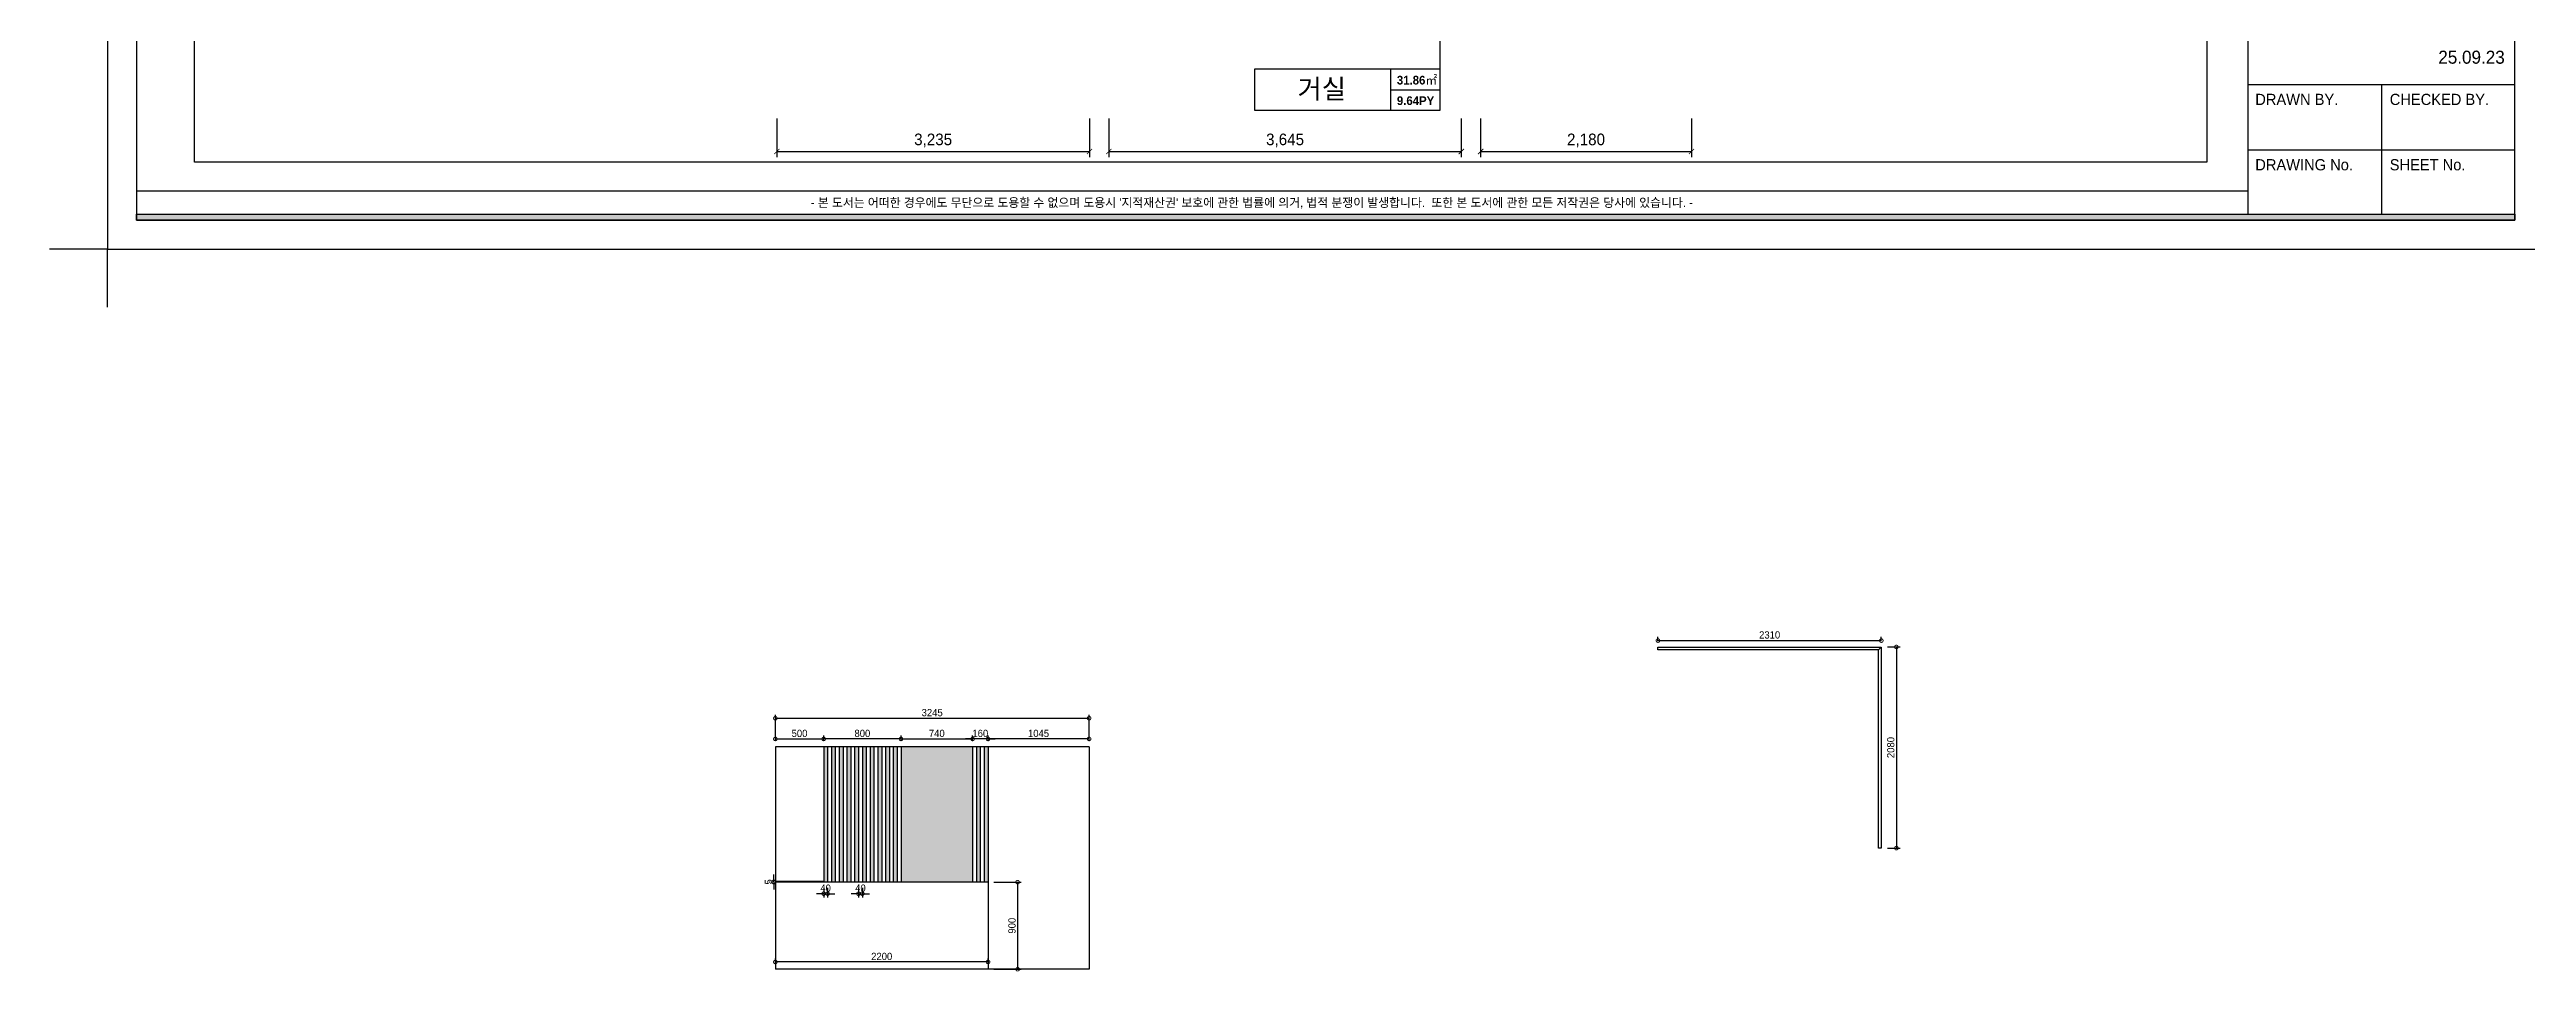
# Model space of a CAD drawing. Header units: inches. Extents: x 220271 to 272471, y 38563 to 64452.
# Drawn here: x 220271 to 245890, y 38563 to 48095 of the extents above; entities that cross this region are included whole.
import ezdxf
from ezdxf.enums import TextEntityAlignment as Align

# ---------------------------------------------------------------- set-up
doc = ezdxf.new("R2010")
doc.units = ezdxf.units.IN
doc.header["$LTSCALE"] = 50
doc.header["$MEASUREMENT"] = 0
for name, color, linetype in [('0-ELC TEXT', 7, 'Continuous'), ('03-TEXT', 3, 'Continuous'), ('03-WAL NEW', 3, 'Continuous'), ('06-LIGHT', 4, 'Continuous'), ('F-WALL1', 2, 'Continuous'), ('FORM(YOURNAME)-1', 1, 'Continuous'), ('FORM(YOURNAME)-11', 1, 'Continuous'), ('fur', 6, 'Continuous')]:
    doc.layers.add(name, color=color, linetype=linetype)
doc.styles.add('YOURNAME', font='HY울릉도M.TTF')
doc.styles.add('넥슨고딕', font='NEXONLv1GothicBold.ttf')
doc.styles.add('스타일1', font='HY울릉도M.TTF')
doc.styles.add('코레일둥고', font='Korail_Round_Gothic_Medium.ttf')
doc.dimstyles.new('30', dxfattribs={"dimscale": 30, "dimtxt": 2.5, "dimasz": 2.5, "dimexe": 1.25, "dimexo": 2, "dimtad": 1, "dimdec": 0, "dimtxsty": '스타일1', "dimblk": 'DOTSMALL', "dimcen": 2.5, "dimclrd": 1, "dimclre": 1, "dimclrt": 7, "dimadec": 0, "dimazin": 0, "dimtfac": 1, "dimtdec": 0, "dimtix": 1, "dimtmove": 0, "dimatfit": 3, "dimldrblk": 'DOTSMALL', "dimfxl": 1.25, "dimarcsym": 0})
doc.dimstyles.new('YOURNAME-60', dxfattribs={"dimscale": 60, "dimtxt": 2, "dimasz": 0.9, "dimexe": 1, "dimexo": 3, "dimgap": 0.7, "dimtad": 1, "dimdec": 0, "dimzin": 0, "dimdsep": 46, "dimlunit": 6, "dimtxsty": 'YOURNAME', "dimblk": 'ARCHTICK', "dimcen": 0, "dimclrd": 1, "dimclre": 1, "dimclrt": 7, "dimadec": 0, "dimazin": 0, "dimtfac": 1, "dimtdec": 0, "dimtix": 1, "dimtmove": 2, "dimatfit": 3, "dimldrblk": 'ARCHTICK', "dimfxl": 1, "dimtolj": 1, "dimtzin": 0, "dimarcsym": 0})
pattern_1 = [(45, (0, 0), (-0.08838834765, 0.08838834765), [])]

# ---------------------------------------------------------------- blocks, each defined once
blk = doc.blocks.new('FORM-ELEVATION')
at = {"layer": 'FORM(YOURNAME)-11'}
h = blk.add_hatch(color=256, dxfattribs=at)
h.dxf.hatch_style = 1
h.paths.add_polyline_path([(-10309, 35708), (71691, 35708), (71691, 35508), (-10309, 35508)])
h.paths.add_polyline_path([(-10309, -21492), (71691, -21492), (71691, -21692), (-10309, -21692)])
at = {"layer": 'Defpoints', "color": 158}
for p, q in [((62481, 35508), (62481, -21492)), ((62481, -20692), (-10309, -20692))]:
    blk.add_line(p, q, dxfattribs=at)
for points in [[(-10309, -21692), (71691, -21692), (71691, 35708), (-10309, 35708)], [(-8309, 33708), (61071, 33708), (61071, -19692), (-8309, -19692)]]:
    blk.add_lwpolyline(points, close=True, dxfattribs=at)
at = {"layer": 'Defpoints', "color": 1}
blk.add_lwpolyline([(-11309, -24692), (-11309, -22692), (-13309, -22692)], dxfattribs=at)
at = {"layer": 'FORM(YOURNAME)-11', "color": 14}
for p, q in [((62481, -17019), (71691, -17019)), ((67086, -17019), (67086, -21492)), ((62481, -19271), (71691, -19271))]:
    blk.add_line(p, q, dxfattribs=at)
at = {"layer": 'FORM(YOURNAME)-11', "color": 250}
blk.add_lwpolyline([(-11309, -22692), (72691, -22692), (72691, 36708), (-11309, 36708)], close=True, dxfattribs=at)
at = {"layer": 'FORM(YOURNAME)-11'}
blk.add_lwpolyline([(-10309, -21492), (71691, -21492), (71691, -21692), (-10309, -21692)], close=True, dxfattribs=at)
at = {"layer": 'FORM(YOURNAME)-11', "color": 14, "style": 'YOURNAME'}
for s, height, p in [('DRAWN BY.', 386.1, (62739, -17534)), ('CHECKED BY.', 386.14, (67376, -17534)), ('DRAWING No.', 386.14, (62739, -19786)), ('SHEET No.', 386.1, (67376, -19786))]:
    blk.add_text(s, height=height, dxfattribs=at).set_placement(p, align=Align.MIDDLE_LEFT)
at = {"layer": 'FORM(YOURNAME)-11', "color": 1, "style": 'YOURNAME'}
blk.add_text("- 본 도서는 어떠한 경우에도 무단으로 도용할 수 없으며 도용시 '지적재산권' 보호에 관한 법률에 의거, 법적 분쟁이 발생합니다.  또한 본 도서에 관한 모든 저작권은 당사에 있습니다. -", height=300, dxfattribs=at).set_placement((28146, -21092), align=Align.MIDDLE_CENTER)
at = {"layer": 'FORM(YOURNAME)-11', "color": 3, "style": 'YOURNAME'}
for tag, height, p in [('2', 450, (71041, -1863)), ('1', 450, (71041, -1219)), ('3', 450, (71041, -3150)), ('4', 450, (71041, -5081)), ('5', 515, (71041, -7398)), ('6', 515, (71041, -9650)), ('7', 515, (71041, -11903)), ('8', 515, (71041, -14155)), ('9', 515, (71041, -16408)), ('10', 515, (66791, -18596)), ('11', 515, (71041, -18660)), ('12', 515, (66791, -20848)), ('13', 515, (71041, -20848))]:
    blk.add_attdef(tag, text='', height=height, dxfattribs=at).set_placement(p, align=Align.MIDDLE_RIGHT)
blk = doc.blocks.new('_ArchTick')
at = {"color": 0, "linetype": 'ByBlock', "const_width": 0.15}
blk.add_lwpolyline([(-0.5, -0.5), (0.5, 0.5)], dxfattribs=at)
blk = doc.blocks.new('*D36')
at = {"layer": 'Defpoints', "color": 0, "transparency": 16777216}
for p in [(227793, 47563), (231028, 47563), (231028, 47041)]:
    blk.add_point(p, dxfattribs=at)
at = {"layer": 'F-WALL1', "color": 1, "lineweight": -2, "transparency": 16777216}
for p, q in [((227793, 47383), (227793, 46981)), ((231028, 47383), (231028, 46981)), ((227793, 47041), (231028, 47041))]:
    blk.add_line(p, q, dxfattribs=at)
at = {"layer": 'F-WALL1', "color": 1, "lineweight": -2, "transparency": 16777216, "xscale": 54, "yscale": 54, "zscale": 54, "rotation": 180}
blk.add_blockref('_ArchTick', (227793, 47041), dxfattribs=at)
at = {"layer": 'F-WALL1', "color": 1, "lineweight": -2, "transparency": 16777216, "xscale": 54, "yscale": 54, "zscale": 54}
blk.add_blockref('_ArchTick', (231028, 47041), dxfattribs=at)
at = {"layer": 'F-WALL1', "color": 7, "transparency": 16777216, "insert": (229410, 47155), "char_height": 120, "attachment_point": 5, "style": 'YOURNAME'}
blk.add_mtext('\\A1;3,235', dxfattribs=at)
blk = doc.blocks.new('*D37')
at = {"layer": 'Defpoints', "color": 0, "transparency": 16777216}
for p in [(231228, 47563), (234873, 47563), (234873, 47041)]:
    blk.add_point(p, dxfattribs=at)
at = {"layer": 'F-WALL1', "color": 1, "lineweight": -2, "transparency": 16777216}
for p, q in [((231228, 47383), (231228, 46981)), ((234873, 47383), (234873, 46981)), ((231228, 47041), (234873, 47041))]:
    blk.add_line(p, q, dxfattribs=at)
at = {"layer": 'F-WALL1', "color": 1, "lineweight": -2, "transparency": 16777216, "xscale": 54, "yscale": 54, "zscale": 54, "rotation": 180}
blk.add_blockref('_ArchTick', (231228, 47041), dxfattribs=at)
at = {"layer": 'F-WALL1', "color": 1, "lineweight": -2, "transparency": 16777216, "xscale": 54, "yscale": 54, "zscale": 54}
blk.add_blockref('_ArchTick', (234873, 47041), dxfattribs=at)
at = {"layer": 'F-WALL1', "color": 7, "transparency": 16777216, "insert": (233050, 47155), "char_height": 120, "attachment_point": 5, "style": 'YOURNAME'}
blk.add_mtext('\\A1;3,645', dxfattribs=at)
blk = doc.blocks.new('*D38')
at = {"layer": 'Defpoints', "color": 0, "transparency": 16777216}
for p in [(235073, 47563), (237253, 47563), (237253, 47041)]:
    blk.add_point(p, dxfattribs=at)
at = {"layer": 'F-WALL1', "color": 1, "lineweight": -2, "transparency": 16777216}
for p, q in [((235073, 47383), (235073, 46981)), ((237253, 47383), (237253, 46981)), ((235073, 47041), (237253, 47041))]:
    blk.add_line(p, q, dxfattribs=at)
at = {"layer": 'F-WALL1', "color": 1, "lineweight": -2, "transparency": 16777216, "xscale": 54, "yscale": 54, "zscale": 54, "rotation": 180}
blk.add_blockref('_ArchTick', (235073, 47041), dxfattribs=at)
at = {"layer": 'F-WALL1', "color": 1, "lineweight": -2, "transparency": 16777216, "xscale": 54, "yscale": 54, "zscale": 54}
blk.add_blockref('_ArchTick', (237253, 47041), dxfattribs=at)
at = {"layer": 'F-WALL1', "color": 7, "transparency": 16777216, "insert": (236163, 47155), "char_height": 120, "attachment_point": 5, "style": 'YOURNAME'}
blk.add_mtext('\\A1;2,180', dxfattribs=at)
blk = doc.blocks.new('_DOTSMALL')
at = {"color": 0, "linetype": 'ByBlock', "const_width": 0.5}
blk.add_lwpolyline([(-0.0625, 0, 1), (0.0625, 0, 1)], format="xyb", close=True, dxfattribs=at)
blk = doc.blocks.new('*D179')
at = {"color": 1, "lineweight": -2, "transparency": 16777216}
for p, q in [((229078, 40946), (229078, 41004)), ((229818, 40946), (229818, 41004)), ((229078, 40967), (229818, 40967))]:
    blk.add_line(p, q, dxfattribs=at)
at = {"layer": 'Defpoints', "color": 0, "transparency": 16777216}
for p in [(229078, 40886), (229818, 40967), (229818, 40886)]:
    blk.add_point(p, dxfattribs=at)
at = {"color": 1, "lineweight": -2, "transparency": 16777216, "xscale": 75, "yscale": 75, "zscale": 75, "rotation": 180}
blk.add_blockref('_DOTSMALL', (229078, 40967), dxfattribs=at)
at = {"color": 1, "lineweight": -2, "transparency": 16777216, "xscale": 75, "yscale": 75, "zscale": 75}
blk.add_blockref('_DOTSMALL', (229818, 40967), dxfattribs=at)
at = {"color": 7, "transparency": 16777216, "insert": (229448, 41024), "char_height": 75, "attachment_point": 5, "style": '스타일1'}
blk.add_mtext('740', dxfattribs=at)
blk = doc.blocks.new('*D180')
at = {"color": 1, "lineweight": -2, "transparency": 16777216}
for p, q in [((228278, 40946), (228278, 41004)), ((229078, 40946), (229078, 41004)), ((229078, 40967), (228278, 40967))]:
    blk.add_line(p, q, dxfattribs=at)
at = {"layer": 'Defpoints', "color": 0, "transparency": 16777216}
for p in [(228278, 40967), (228278, 40886), (229078, 40886)]:
    blk.add_point(p, dxfattribs=at)
at = {"color": 1, "lineweight": -2, "transparency": 16777216, "xscale": 75, "yscale": 75, "zscale": 75, "rotation": 180}
blk.add_blockref('_DOTSMALL', (228278, 40967), dxfattribs=at)
at = {"color": 1, "lineweight": -2, "transparency": 16777216, "xscale": 75, "yscale": 75, "zscale": 75}
blk.add_blockref('_DOTSMALL', (229078, 40967), dxfattribs=at)
at = {"color": 7, "transparency": 16777216, "insert": (228678, 41024), "char_height": 75, "attachment_point": 5, "style": '스타일1'}
blk.add_mtext('800', dxfattribs=at)
blk = doc.blocks.new('*D181')
at = {"color": 1, "lineweight": -2, "transparency": 16777216}
for p, q in [((229818, 40946), (229818, 41004)), ((229978, 40946), (229978, 41004)), ((229818, 40967), (229743, 40967)), ((229978, 40967), (229818, 40967)), ((229978, 40967), (230053, 40967))]:
    blk.add_line(p, q, dxfattribs=at)
at = {"layer": 'Defpoints', "color": 0, "transparency": 16777216}
for p in [(229818, 40967), (229818, 40886), (229978, 40886)]:
    blk.add_point(p, dxfattribs=at)
at = {"color": 1, "lineweight": -2, "transparency": 16777216, "xscale": 75, "yscale": 75, "zscale": 75}
blk.add_blockref('_DOTSMALL', (229818, 40967), dxfattribs=at)
at = {"color": 1, "lineweight": -2, "transparency": 16777216, "xscale": 75, "yscale": 75, "zscale": 75, "rotation": 180}
blk.add_blockref('_DOTSMALL', (229978, 40967), dxfattribs=at)
at = {"color": 7, "transparency": 16777216, "insert": (229898, 41024), "char_height": 75, "attachment_point": 5, "style": '스타일1'}
blk.add_mtext('160', dxfattribs=at)
blk = doc.blocks.new('*D182')
at = {"color": 1, "lineweight": -2, "transparency": 16777216}
for p, q in [((228278, 39367), (228203, 39367)), ((228278, 39426), (228278, 39329)), ((228278, 39367), (228318, 39367)), ((228318, 39426), (228318, 39329)), ((228318, 39367), (228393, 39367))]:
    blk.add_line(p, q, dxfattribs=at)
at = {"layer": 'Defpoints', "color": 0, "transparency": 16777216}
for p in [(228278, 39486), (228318, 39486), (228318, 39367)]:
    blk.add_point(p, dxfattribs=at)
at = {"color": 1, "lineweight": -2, "transparency": 16777216, "xscale": 75, "yscale": 75, "zscale": 75}
blk.add_blockref('_DOTSMALL', (228278, 39367), dxfattribs=at)
at = {"color": 1, "lineweight": -2, "transparency": 16777216, "xscale": 75, "yscale": 75, "zscale": 75, "rotation": 180}
blk.add_blockref('_DOTSMALL', (228318, 39367), dxfattribs=at)
at = {"color": 7, "transparency": 16777216, "insert": (228298, 39424), "char_height": 75, "attachment_point": 5, "style": '스타일1'}
blk.add_mtext('40', dxfattribs=at)
blk = doc.blocks.new('*D183')
at = {"color": 1, "lineweight": -2, "transparency": 16777216}
for p, q in [((228638, 39367), (228563, 39367)), ((228638, 39426), (228638, 39329)), ((228638, 39367), (228678, 39367)), ((228678, 39426), (228678, 39329)), ((228678, 39367), (228753, 39367))]:
    blk.add_line(p, q, dxfattribs=at)
at = {"layer": 'Defpoints', "color": 0, "transparency": 16777216}
for p in [(228638, 39486), (228678, 39486), (228678, 39367)]:
    blk.add_point(p, dxfattribs=at)
at = {"color": 1, "lineweight": -2, "transparency": 16777216, "xscale": 75, "yscale": 75, "zscale": 75}
blk.add_blockref('_DOTSMALL', (228638, 39367), dxfattribs=at)
at = {"color": 1, "lineweight": -2, "transparency": 16777216, "xscale": 75, "yscale": 75, "zscale": 75, "rotation": 180}
blk.add_blockref('_DOTSMALL', (228678, 39367), dxfattribs=at)
at = {"color": 7, "transparency": 16777216, "insert": (228658, 39424), "char_height": 75, "attachment_point": 5, "style": '스타일1'}
blk.add_mtext('40', dxfattribs=at)
blk = doc.blocks.new('*D184')
at = {"color": 1, "lineweight": -2, "transparency": 16777216}
for p, q in [((230038, 39486), (230321, 39486)), ((230284, 39486), (230284, 38586)), ((230038, 38586), (230321, 38586))]:
    blk.add_line(p, q, dxfattribs=at)
at = {"layer": 'Defpoints', "color": 0, "transparency": 16777216}
for p in [(229978, 39486), (229978, 38586), (230284, 38586)]:
    blk.add_point(p, dxfattribs=at)
at = {"color": 1, "lineweight": -2, "transparency": 16777216, "xscale": 75, "yscale": 75, "zscale": 75}
for p, rotation in [((230284, 39486), 90), ((230284, 38586), 270)]:
    blk.add_blockref('_DOTSMALL', p, dxfattribs=dict(at, rotation=rotation))
at = {"color": 7, "transparency": 16777216, "insert": (230226, 39036), "char_height": 75, "attachment_point": 5, "rotation": 90, "style": '스타일1'}
blk.add_mtext('900', dxfattribs=at)
blk = doc.blocks.new('*D185')
at = {"color": 1, "lineweight": -2, "transparency": 16777216}
for p, q in [((229978, 40946), (229978, 41004)), ((231023, 40946), (231023, 41004)), ((231023, 40967), (229978, 40967))]:
    blk.add_line(p, q, dxfattribs=at)
at = {"layer": 'Defpoints', "color": 0, "transparency": 16777216}
for p in [(229978, 40967), (229978, 40886), (231023, 40886)]:
    blk.add_point(p, dxfattribs=at)
at = {"color": 1, "lineweight": -2, "transparency": 16777216, "xscale": 75, "yscale": 75, "zscale": 75, "rotation": 180}
blk.add_blockref('_DOTSMALL', (229978, 40967), dxfattribs=at)
at = {"color": 1, "lineweight": -2, "transparency": 16777216, "xscale": 75, "yscale": 75, "zscale": 75}
blk.add_blockref('_DOTSMALL', (231023, 40967), dxfattribs=at)
at = {"color": 7, "transparency": 16777216, "insert": (230500, 41024), "char_height": 75, "attachment_point": 5, "style": '스타일1'}
blk.add_mtext('1045', dxfattribs=at)
blk = doc.blocks.new('*D186')
at = {"color": 1, "lineweight": -2, "transparency": 16777216}
for p, q in [((227778, 40946), (227778, 41004)), ((228278, 40946), (228278, 41004)), ((227778, 40967), (228278, 40967))]:
    blk.add_line(p, q, dxfattribs=at)
at = {"layer": 'Defpoints', "color": 0, "transparency": 16777216}
for p in [(227778, 40886), (228278, 40967), (228278, 40886)]:
    blk.add_point(p, dxfattribs=at)
at = {"color": 1, "lineweight": -2, "transparency": 16777216, "xscale": 75, "yscale": 75, "zscale": 75, "rotation": 180}
blk.add_blockref('_DOTSMALL', (227778, 40967), dxfattribs=at)
at = {"color": 1, "lineweight": -2, "transparency": 16777216, "xscale": 75, "yscale": 75, "zscale": 75}
blk.add_blockref('_DOTSMALL', (228278, 40967), dxfattribs=at)
at = {"color": 7, "transparency": 16777216, "insert": (228028, 41024), "char_height": 75, "attachment_point": 5, "style": '스타일1'}
blk.add_mtext('500', dxfattribs=at)
blk = doc.blocks.new('*D187')
at = {"color": 1, "lineweight": -2, "transparency": 16777216}
for p, q in [((227778, 40946), (227778, 41218)), ((227778, 41181), (231023, 41181)), ((231023, 40946), (231023, 41218))]:
    blk.add_line(p, q, dxfattribs=at)
at = {"layer": 'Defpoints', "color": 0, "transparency": 16777216}
for p in [(231023, 41181), (227778, 40886), (231023, 40886)]:
    blk.add_point(p, dxfattribs=at)
at = {"color": 1, "lineweight": -2, "transparency": 16777216, "xscale": 75, "yscale": 75, "zscale": 75, "rotation": 180}
blk.add_blockref('_DOTSMALL', (227778, 41181), dxfattribs=at)
at = {"color": 1, "lineweight": -2, "transparency": 16777216, "xscale": 75, "yscale": 75, "zscale": 75}
blk.add_blockref('_DOTSMALL', (231023, 41181), dxfattribs=at)
at = {"color": 7, "transparency": 16777216, "insert": (229400, 41239), "char_height": 75, "attachment_point": 5, "style": '스타일1'}
blk.add_mtext('3245', dxfattribs=at)
blk = doc.blocks.new('*D188')
at = {"color": 1, "lineweight": -2, "transparency": 16777216}
for p, q in [((227718, 39491), (227725, 39491)), ((227718, 39486), (227725, 39486)), ((227763, 39491), (227763, 39566)), ((227763, 39491), (227763, 39486)), ((227763, 39486), (227763, 39411))]:
    blk.add_line(p, q, dxfattribs=at)
at = {"layer": 'Defpoints', "color": 0, "transparency": 16777216}
for p in [(227763, 39486), (227778, 39491), (227778, 39486)]:
    blk.add_point(p, dxfattribs=at)
at = {"color": 1, "lineweight": -2, "transparency": 16777216, "xscale": 75, "yscale": 75, "zscale": 75}
for p, rotation in [((227763, 39491), 270), ((227763, 39486), 90)]:
    blk.add_blockref('_DOTSMALL', p, dxfattribs=dict(at, rotation=rotation))
at = {"color": 7, "transparency": 16777216, "insert": (227706, 39489), "char_height": 75, "attachment_point": 5, "rotation": 90, "style": '스타일1'}
blk.add_mtext('5', dxfattribs=at)
blk = doc.blocks.new('*D189')
at = {"color": 1, "lineweight": -2, "transparency": 16777216}
for p, q in [((227778, 38646), (227778, 38698)), ((229978, 38646), (229978, 38698)), ((229978, 38661), (227778, 38661))]:
    blk.add_line(p, q, dxfattribs=at)
at = {"layer": 'Defpoints', "color": 0, "transparency": 16777216}
for p in [(227778, 38661), (227778, 38586), (229978, 38586)]:
    blk.add_point(p, dxfattribs=at)
at = {"color": 1, "lineweight": -2, "transparency": 16777216, "xscale": 75, "yscale": 75, "zscale": 75, "rotation": 180}
blk.add_blockref('_DOTSMALL', (227778, 38661), dxfattribs=at)
at = {"color": 1, "lineweight": -2, "transparency": 16777216, "xscale": 75, "yscale": 75, "zscale": 75}
blk.add_blockref('_DOTSMALL', (229978, 38661), dxfattribs=at)
at = {"color": 7, "transparency": 16777216, "insert": (228878, 38718), "char_height": 75, "attachment_point": 5, "style": '스타일1'}
blk.add_mtext('2200', dxfattribs=at)
blk = doc.blocks.new('*D194')
at = {"color": 1, "lineweight": -2, "transparency": 16777216}
for p, q in [((236907, 41978), (236907, 42022)), ((239217, 41978), (239217, 42022)), ((236907, 41984), (239217, 41984))]:
    blk.add_line(p, q, dxfattribs=at)
at = {"layer": 'Defpoints', "color": 0, "transparency": 16777216}
for p in [(236907, 41918), (239217, 41984), (239217, 41918)]:
    blk.add_point(p, dxfattribs=at)
at = {"color": 1, "lineweight": -2, "transparency": 16777216, "xscale": 75, "yscale": 75, "zscale": 75, "rotation": 180}
blk.add_blockref('_DOTSMALL', (236907, 41984), dxfattribs=at)
at = {"color": 1, "lineweight": -2, "transparency": 16777216, "xscale": 75, "yscale": 75, "zscale": 75}
blk.add_blockref('_DOTSMALL', (239217, 41984), dxfattribs=at)
at = {"color": 7, "transparency": 16777216, "insert": (238062, 42042), "char_height": 75, "attachment_point": 5, "style": '스타일1'}
blk.add_mtext('2310', dxfattribs=at)
blk = doc.blocks.new('*D195')
at = {"color": 1, "lineweight": -2, "transparency": 16777216}
for p, q in [((239280, 41918), (239411, 41918)), ((239373, 41918), (239373, 39838)), ((239280, 39838), (239411, 39838))]:
    blk.add_line(p, q, dxfattribs=at)
at = {"layer": 'Defpoints', "color": 0, "transparency": 16777216}
for p in [(239220, 41918), (239220, 39838), (239373, 39838)]:
    blk.add_point(p, dxfattribs=at)
at = {"color": 1, "lineweight": -2, "transparency": 16777216, "xscale": 75, "yscale": 75, "zscale": 75}
for p, rotation in [((239373, 41918), 90), ((239373, 39838), 270)]:
    blk.add_blockref('_DOTSMALL', p, dxfattribs=dict(at, rotation=rotation))
at = {"color": 7, "transparency": 16777216, "insert": (239315, 40878), "char_height": 75, "attachment_point": 5, "rotation": 90, "style": '스타일1'}
blk.add_mtext('2080', dxfattribs=at)

msp = doc.modelspace()

# ---------------------------------------------------------------- hatches: boundary and pattern name
at = {"layer": '03-WAL NEW', "transparency": 33554687}
h = msp.add_hatch(dxfattribs=at)
h.set_pattern_fill('ANSI31', color=9)
h.set_pattern_definition(pattern_1)
h.paths.add_polyline_path([(228317.9, 40886.5), (228277.9, 40886.5), (228277.9, 39486.5), (228317.9, 39486.5)])
h.paths.add_polyline_path([(228357.9, 39486.5), (228397.9, 39486.5), (228397.9, 40886.5), (228357.9, 40886.5)])
h.paths.add_polyline_path([(228437.9, 39486.5), (228477.9, 39486.5), (228477.9, 40886.5), (228437.9, 40886.5)])
h.paths.add_polyline_path([(228557.9, 40886.5), (228517.9, 40886.5), (228517.9, 39486.5), (228557.9, 39486.5)])
h = msp.add_hatch(dxfattribs=at)
h.set_pattern_fill('ANSI31', color=9)
h.set_pattern_definition([(45, (320, 0), (-0.08838834765, 0.08838834765), [])])
h.paths.add_polyline_path([(228637.9, 40886.5), (228597.9, 40886.5), (228597.9, 39486.5), (228637.9, 39486.5)])
h.paths.add_polyline_path([(228717.9, 40886.5), (228677.9, 40886.5), (228677.9, 39486.5), (228717.9, 39486.5)])
h.paths.add_polyline_path([(228797.9, 40886.5), (228757.9, 40886.5), (228757.9, 39486.5), (228797.9, 39486.5)])
h.paths.add_polyline_path([(228877.9, 40886.5), (228837.9, 40886.5), (228837.9, 39486.5), (228877.9, 39486.5)])
h = msp.add_hatch(dxfattribs=at)
h.set_pattern_fill('ANSI31', color=9)
h.set_pattern_definition(pattern_1)
h.paths.add_polyline_path([(228957.9, 40886.5), (228917.9, 40886.5), (228917.9, 39486.5), (228957.9, 39486.5)])
h.paths.add_polyline_path([(229037.9, 40886.5), (228997.9, 40886.5), (228997.9, 39486.5), (229037.9, 39486.5)])
h = msp.add_hatch(dxfattribs=at)
h.set_pattern_fill('ANSI31', color=9)
h.set_pattern_definition(pattern_1)
h.paths.add_polyline_path([(229817.9, 40886.5), (229077.9, 40886.5), (229077.9, 39486.5), (229817.9, 39486.5)])
h = msp.add_hatch(dxfattribs=at)
h.set_pattern_fill('ANSI31', color=9)
h.set_pattern_definition(pattern_1)
h.paths.add_polyline_path([(229977.9, 40886.5), (229937.9, 40886.5), (229937.9, 39486.5), (229977.9, 39486.5)])
h.paths.add_polyline_path([(229897.9, 40886.5), (229857.9, 40886.5), (229857.9, 39486.5), (229897.9, 39486.5)])

# ---------------------------------------------------------------- linework, layer by layer
for p, q in [((227777.9, 40886.5), (227777.9, 38586.5)), ((231022.9, 40886.5), (227777.9, 40886.5)), ((228277.9, 40886.5), (228277.9, 39486.5)), ((228317.9, 40886.5), (228317.9, 39486.5)), ((228357.9, 40886.5), (228357.9, 39486.5)), ((228397.9, 40886.5), (228397.9, 39486.5)), ((228437.9, 40886.5), (228437.9, 39486.5)), ((228477.9, 40886.5), (228477.9, 39486.5)), ((228517.9, 40886.5), (228517.9, 39486.5)), ((228557.9, 40886.5), (228557.9, 39486.5)), ((228597.9, 40886.5), (228597.9, 39486.5)), ((228637.9, 40886.5), (228637.9, 39486.5)), ((228677.9, 40886.5), (228677.9, 39486.5)), ((228717.9, 40886.5), (228717.9, 39486.5)), ((228757.9, 40886.5), (228757.9, 39486.5)), ((228797.9, 40886.5), (228797.9, 39486.5)), ((228837.9, 40886.5), (228837.9, 39486.5)), ((228877.9, 40886.5), (228877.9, 39486.5)), ((228917.9, 40886.5), (228917.9, 39486.5)), ((228957.9, 40886.5), (228957.9, 39486.5)), ((228997.9, 40886.5), (228997.9, 39486.5)), ((229037.9, 40886.5), (229037.9, 39486.5)), ((229077.9, 40886.5), (229077.9, 39486.5)), ((229817.9, 40886.5), (229817.9, 39486.5)), ((229857.9, 40886.5), (229857.9, 39486.5)), ((229897.9, 40886.5), (229897.9, 39486.5)), ((229937.9, 40886.5), (229937.9, 39486.5)), ((229977.9, 40886.5), (229977.9, 39486.5)), ((231022.9, 40886.5), (231022.9, 38586.5)), ((228277.9, 39491.5), (227777.9, 39491.5)), ((228277.9, 39486.5), (227777.9, 39486.5)), ((229977.9, 39486.5), (228277.9, 39486.5)), ((229977.9, 39486.5), (229977.9, 38586.5)), ((231022.9, 38586.5), (227777.9, 38586.5))]:
    msp.add_line(p, q)
at = {"layer": '0-ELC TEXT'}
for p, q in [((234654.1, 47891.8), (234654.1, 49164.1)), ((234144.5, 47467.3), (234144.5, 47891.8)), ((234144.5, 47679.6), (234654.1, 47679.6))]:
    msp.add_line(p, q, dxfattribs=at)
msp.add_lwpolyline([(232733.3, 47467.3), (234654.1, 47467.3), (234654.1, 47891.8), (232733.3, 47891.8)], close=True, dxfattribs=at)
at = {"layer": '06-LIGHT'}
for p, q in [((239187.1, 39837.6), (239187.1, 41887.6)), ((239217.1, 41917.6), (239217.1, 39837.6)), ((239217.1, 39837.6), (239187.1, 39837.6))]:
    msp.add_line(p, q, dxfattribs=at)
at = {"layer": 'fur'}
for p, q in [((236907.1, 41917.6), (239217.1, 41917.6)), ((236907.1, 41887.6), (236907.1, 41917.6)), ((239187.1, 41887.6), (236907.1, 41887.6)), ((239187.1, 41887.6), (239217.1, 41917.6))]:
    msp.add_line(p, q, dxfattribs=at)

# ---------------------------------------------------------------- block references
at = {"layer": 'FORM(YOURNAME)-1'}
ref = msp.add_blockref('FORM-ELEVATION', (224263.3, 52839.8), dxfattribs=dict(at, xscale=0.3, yscale=0.3, zscale=0.3))
ref.add_attrib('9', '25.09.23', dxfattribs={"layer": 'FORM(YOURNAME)-11', "color": 3, "height": 135, "style": 'YOURNAME'}).set_placement((245665.5, 48016.1), align=Align.MIDDLE_RIGHT)

# ---------------------------------------------------------------- texts
at = {"layer": '03-TEXT'}
for s, height, style, p in [('거실', 200, '코레일둥고', (233430.1, 47588.7)), ('31.86㎡', 90, '넥슨고딕', (234415.3, 47733.7)), ('9.64PY', 90, '넥슨고딕', (234399.9, 47521.4))]:
    msp.add_text(s, height=height, dxfattribs=dict(at, style=style)).set_placement(p, align=Align.CENTER)

# ---------------------------------------------------------------- dimensions: what is measured, and where the dimension line sits
for base, p1, p2, picture, middle in [((239217.1, 41984.2), (236907.1, 41917.6), (239217.1, 41917.6), '*D194', (238062.1, 42041.9)), ((231022.9, 41180.8), (227777.9, 40886.5), (231022.9, 40886.5), '*D187', (229400.4, 41238.5)), ((228277.9, 40966.7), (227777.9, 40886.5), (228277.9, 40886.5), '*D186', (228027.9, 41024.4)), ((228277.9, 40966.7), (229077.9, 40886.5), (228277.9, 40886.5), '*D180', (228677.9, 41024.5)), ((229817.9, 40966.7), (229077.9, 40886.5), (229817.9, 40886.5), '*D179', (229447.9, 41024.4)), ((229817.9, 40966.7), (229977.9, 40886.5), (229817.9, 40886.5), '*D181', (229897.9, 41024.5)), ((229977.9, 40966.7), (231022.9, 40886.5), (229977.9, 40886.5), '*D185', (230500.4, 41024.4)), ((228317.9, 39366.6), (228277.9, 39486.5), (228317.9, 39486.5), '*D182', (228297.9, 39424.3)), ((228677.9, 39366.6), (228637.9, 39486.5), (228677.9, 39486.5), '*D183', (228657.9, 39424.3)), ((227777.9, 38660.6), (229977.9, 38586.5), (227777.9, 38586.5), '*D189', (228877.9, 38718.3))]:
    dim = msp.add_linear_dim(base=base, p1=p1, p2=p2, dimstyle='30')
    dim.commit()
    dim.dimension.update_dxf_attribs({"geometry": picture, "text_midpoint": middle})
for base, p1, p2, picture, middle in [((239373.1, 39837.6), (239220.3, 41917.6), (239220.3, 39837.6), '*D195', (239315.3, 40877.6)), ((227762.6, 39486.5), (227777.9, 39491.5), (227777.9, 39486.5), '*D188', (227705.6, 39489)), ((230284, 38586.5), (229977.9, 39486.5), (229977.9, 38586.5), '*D184', (230226.2, 39036.5))]:
    dim = msp.add_linear_dim(base=base, p1=p1, p2=p2, angle=90, dimstyle='30')
    dim.commit()
    dim.dimension.update_dxf_attribs({"geometry": picture, "text_midpoint": middle})
at = {"layer": 'F-WALL1'}
for base, p1, p2, picture, middle in [((231027.9, 47041.4), (227792.9, 47562.8), (231027.9, 47562.8), '*D36', (229410.4, 47154.9)), ((234872.9, 47041.4), (231227.9, 47562.8), (234872.9, 47562.8), '*D37', (233050.4, 47154.9)), ((237252.9, 47041.4), (235072.9, 47562.8), (237252.9, 47562.8), '*D38', (236162.9, 47155))]:
    dim = msp.add_linear_dim(base=base, p1=p1, p2=p2, dimstyle='YOURNAME-60', dxfattribs=at)
    dim.commit()
    dim.dimension.update_dxf_attribs({"geometry": picture, "text_midpoint": middle})

doc.saveas('drawing.dxf')
